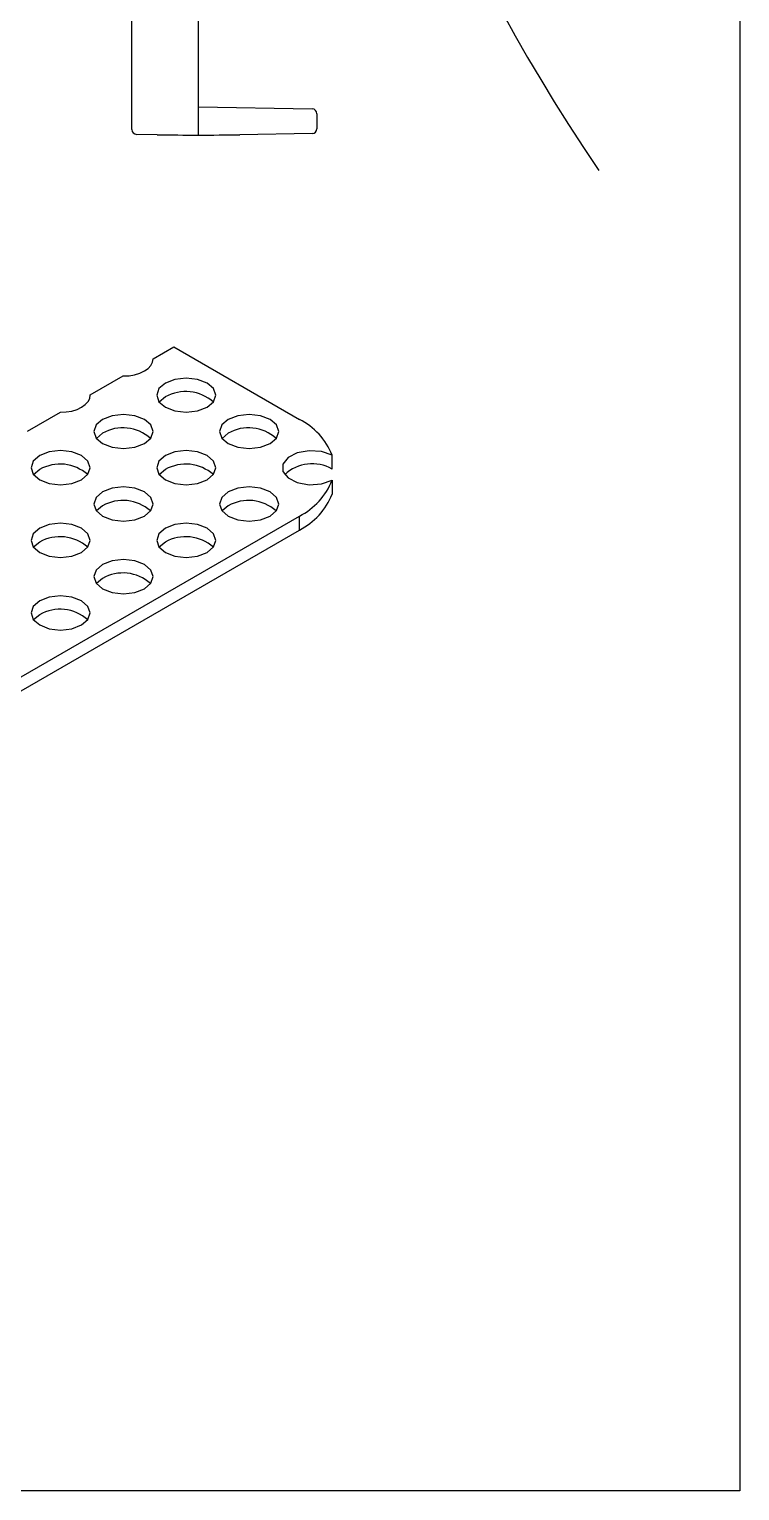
# Model space of a CAD drawing. Extents: x 0 to 8.3, y -7.63 to 0.
# Drawn here: x 6.799 to 8.299, y -7.609 to -4.527 of the extents above; entities that cross this region are included whole.
import ezdxf

# ---------------------------------------------------------------- set-up
doc = ezdxf.new("R2010")
doc.units = 0
doc.header["$LTSCALE"] = 0.5
doc.header["$MEASUREMENT"] = 0
for name, color, linetype in [('Brackets', 181, 'CONTINUOUS'), ('Dimension', 10, 'CONTINUOUS'), ('End Cap', 92, 'CONTINUOUS')]:
    doc.layers.add(name, color=color, linetype=linetype)
doc.layers.add('Text-Unprinted', color=131, linetype='CONTINUOUS', plot=False)

msp = doc.modelspace()

# ---------------------------------------------------------------- linework, layer by layer
at = {"layer": 'Brackets', "transparency": 16777216}
for p, q in [((7.0609, -5.2216), (7.1044, -5.1964)), ((7.1044, -5.1964), (7.3696, -5.3495)), ((6.9283, -5.2981), (6.9977, -5.258)), ((7.0868, -5.3023), (7.0738, -5.3131)), ((6.7957, -5.3746), (6.8652, -5.3345)), ((6.9542, -5.3788), (6.9413, -5.3897)), ((7.2193, -5.3788), (7.2064, -5.3897)), ((7.4386, -5.4544), (7.4386, -5.425)), ((6.8216, -5.4553), (6.8087, -5.4662)), ((7.0868, -5.4553), (7.0738, -5.4662)), ((7.4386, -5.478), (7.4386, -5.5073)), ((6.9542, -5.5318), (6.9413, -5.5427)), ((7.2193, -5.5318), (7.2064, -5.5427)), ((6.333, -6.1518), (7.3696, -5.5535)), ((7.3696, -5.5829), (7.3696, -5.5535)), ((4.7887, -7.0724), (7.3696, -5.5829)), ((6.8216, -5.6084), (6.8087, -5.6192)), ((7.0868, -5.6084), (7.0738, -5.6192)), ((6.9542, -5.6849), (6.9413, -5.6957)), ((6.8216, -5.7614), (6.8087, -5.7722))]:
    msp.add_line(p, q, dxfattribs=at)
at = {"layer": 'Brackets', "transparency": 16777216, "flags": 128}
for points in [[(6.9977, -5.258), (7.0101, -5.2574), (7.022, -5.2553), (7.033, -5.252), (7.0426, -5.2475), (7.0504, -5.2419), (7.0562, -5.2356), (7.0598, -5.2287), (7.0609, -5.2216)], [(7.0868, -5.273), (7.0732, -5.2847), (7.0685, -5.2985), (7.0732, -5.3123), (7.0868, -5.324), (7.107, -5.3318), (7.131, -5.3345), (7.1549, -5.3318), (7.1751, -5.324), (7.1887, -5.3123), (7.1935, -5.2985), (7.1887, -5.2847), (7.1751, -5.273), (7.1549, -5.2651), (7.131, -5.2624), (7.107, -5.2651), (7.0868, -5.273)], [(6.8652, -5.3345), (6.8775, -5.3339), (6.8894, -5.3319), (6.9004, -5.3285), (6.91, -5.324), (6.9178, -5.3184), (6.9237, -5.3121), (6.9272, -5.3052), (6.9283, -5.2981)], [(6.9542, -5.3495), (6.9406, -5.3612), (6.9359, -5.375), (6.9406, -5.3888), (6.9542, -5.4005), (6.9745, -5.4083), (6.9984, -5.4111), (7.0223, -5.4083), (7.0426, -5.4005), (7.0561, -5.3888), (7.0609, -5.375), (7.0561, -5.3612), (7.0426, -5.3495), (7.0223, -5.3417), (6.9984, -5.3389), (6.9745, -5.3417), (6.9542, -5.3495)], [(7.2193, -5.3495), (7.2058, -5.3612), (7.201, -5.375), (7.2058, -5.3888), (7.2193, -5.4005), (7.2396, -5.4083), (7.2635, -5.4111), (7.2875, -5.4083), (7.3077, -5.4005), (7.3213, -5.3888), (7.326, -5.375), (7.3213, -5.3612), (7.3077, -5.3495), (7.2875, -5.3417), (7.2635, -5.3389), (7.2396, -5.3417), (7.2193, -5.3495)], [(6.8216, -5.426), (6.808, -5.4377), (6.8033, -5.4515), (6.808, -5.4653), (6.8216, -5.477), (6.8419, -5.4848), (6.8658, -5.4876), (6.8897, -5.4848), (6.91, -5.477), (6.9235, -5.4653), (6.9283, -5.4515), (6.9235, -5.4377), (6.91, -5.426), (6.8897, -5.4182), (6.8658, -5.4154), (6.8419, -5.4182), (6.8216, -5.426)], [(7.0868, -5.426), (7.0732, -5.4377), (7.0685, -5.4515), (7.0732, -5.4653), (7.0868, -5.477), (7.107, -5.4848), (7.131, -5.4876), (7.1549, -5.4848), (7.1751, -5.477), (7.1887, -5.4653), (7.1935, -5.4515), (7.1887, -5.4377), (7.1751, -5.426), (7.1549, -5.4182), (7.131, -5.4154), (7.107, -5.4182), (7.0868, -5.426)], [(7.4386, -5.425), (7.4161, -5.4173), (7.3901, -5.4156), (7.3652, -5.4202), (7.3457, -5.4302), (7.335, -5.444), (7.335, -5.4591), (7.3457, -5.4728), (7.3652, -5.4829), (7.3901, -5.4874), (7.4161, -5.4857), (7.4386, -5.478)], [(6.9542, -5.5025), (6.9406, -5.5142), (6.9359, -5.528), (6.9406, -5.5418), (6.9542, -5.5535), (6.9745, -5.5614), (6.9984, -5.5641), (7.0223, -5.5614), (7.0426, -5.5535), (7.0561, -5.5418), (7.0609, -5.528), (7.0561, -5.5142), (7.0426, -5.5025), (7.0223, -5.4947), (6.9984, -5.492), (6.9745, -5.4947), (6.9542, -5.5025)], [(7.2193, -5.5025), (7.2058, -5.5142), (7.201, -5.528), (7.2058, -5.5418), (7.2193, -5.5535), (7.2396, -5.5614), (7.2635, -5.5641), (7.2875, -5.5614), (7.3077, -5.5535), (7.3213, -5.5418), (7.326, -5.528), (7.3213, -5.5142), (7.3077, -5.5025), (7.2875, -5.4947), (7.2635, -5.492), (7.2396, -5.4947), (7.2193, -5.5025)], [(6.8216, -5.579), (6.808, -5.5907), (6.8033, -5.6046), (6.808, -5.6184), (6.8216, -5.6301), (6.8419, -5.6379), (6.8658, -5.6406), (6.8897, -5.6379), (6.91, -5.6301), (6.9235, -5.6184), (6.9283, -5.6046), (6.9235, -5.5907), (6.91, -5.579), (6.8897, -5.5712), (6.8658, -5.5685), (6.8419, -5.5712), (6.8216, -5.579)], [(7.0868, -5.579), (7.0732, -5.5907), (7.0685, -5.6046), (7.0732, -5.6184), (7.0868, -5.6301), (7.107, -5.6379), (7.131, -5.6406), (7.1549, -5.6379), (7.1751, -5.6301), (7.1887, -5.6184), (7.1935, -5.6046), (7.1887, -5.5907), (7.1751, -5.579), (7.1549, -5.5712), (7.131, -5.5685), (7.107, -5.5712), (7.0868, -5.579)], [(6.9542, -5.6556), (6.9406, -5.6673), (6.9359, -5.6811), (6.9406, -5.6949), (6.9542, -5.7066), (6.9745, -5.7144), (6.9984, -5.7171), (7.0223, -5.7144), (7.0426, -5.7066), (7.0561, -5.6949), (7.0609, -5.6811), (7.0561, -5.6673), (7.0426, -5.6556), (7.0223, -5.6477), (6.9984, -5.645), (6.9745, -5.6477), (6.9542, -5.6556)], [(6.8216, -5.7321), (6.808, -5.7438), (6.8033, -5.7576), (6.808, -5.7714), (6.8216, -5.7831), (6.8419, -5.7909), (6.8658, -5.7937), (6.8897, -5.7909), (6.91, -5.7831), (6.9235, -5.7714), (6.9283, -5.7576), (6.9235, -5.7438), (6.91, -5.7321), (6.8897, -5.7243), (6.8658, -5.7215), (6.8419, -5.7243), (6.8216, -5.7321)]]:
    msp.add_lwpolyline(points, dxfattribs=at)
at = {"layer": 'Brackets', "transparency": 16777216}
for centre, radius, start, end in [((7.1299, -5.3778), 0.087, 48.0382, 119.7374), ((7.3047, -5.478), 0.144, 21.5904, 63.1985), ((6.9973, -5.4543), 0.087, 48.0382, 119.7374), ((7.2625, -5.4543), 0.087, 48.0382, 119.7374), ((6.8647, -5.5308), 0.087, 48.0382, 119.7374), ((7.1299, -5.5308), 0.087, 48.0382, 119.7374), ((7.3967, -5.5269), 0.0838, 59.9933, 133.533), ((7.3047, -5.425), 0.144, 296.8015, 338.4096), ((7.3047, -5.4543), 0.144, 296.8015, 338.4096), ((6.9973, -5.6074), 0.087, 48.0382, 119.7374), ((7.2625, -5.6074), 0.087, 48.0382, 119.7374), ((6.8647, -5.6839), 0.087, 48.0382, 119.7374), ((7.1299, -5.6839), 0.087, 48.0382, 119.7374), ((6.9973, -5.7604), 0.087, 48.0382, 119.7374), ((6.8647, -5.8369), 0.087, 48.0382, 119.7374)]:
    msp.add_arc(centre, radius, start, end, dxfattribs=at)
at = {"layer": 'Dimension', "transparency": 16777216}
msp.add_open_spline([(7.4379, -0.2341), (8.1288, -1.2659), (7.7198, -2.5295), (7.2902, -3.776), (8.0016, -4.8249)], degree=3, dxfattribs=at)
at = {"layer": 'End Cap', "linetype": 'Continuous', "lineweight": 25, "transparency": 16777216}
for p, q in [((7.1567, -4.75), (7.1567, -0.2821)), ((7.0161, -4.7385), (7.0161, -4.4007)), ((7.1567, -4.6907), (7.3969, -4.6949)), ((7.4067, -4.7049), (7.4067, -4.7366)), ((7.0694, -4.7492), (7.0259, -4.7485)), ((7.3969, -4.7465), (7.2439, -4.7492))]:
    msp.add_line(p, q, dxfattribs=at)
for centre, radius, start, end in [((7.3967, -4.7049), 0.01, 0, 89), ((7.0261, -4.7385), 0.01, 180, 269), ((7.3967, -4.7366), 0.01, 271, 0), ((7.1567, 0.25), 5, 269, 270), ((7.1567, 0.25), 5, 270, 271)]:
    msp.add_arc(centre, radius, start, end, dxfattribs=at)
at = {"layer": 'Text-Unprinted', "ltscale": 0.5, "transparency": 16777216}
msp.add_lwpolyline([(0, 0), (8.299, 0), (8.299, -7.6088), (0, -7.6088)], close=True, dxfattribs=at)

doc.saveas('drawing.dxf')
